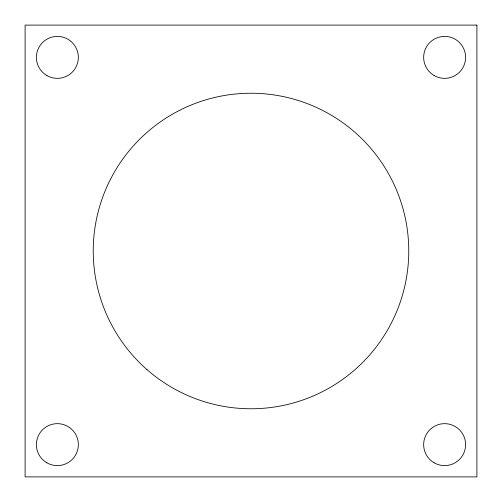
<?xml version="1.0" encoding="UTF-8"?>
<svg xmlns="http://www.w3.org/2000/svg" width="502" height="502" viewBox="0 0 502 502"><rect width="100%" height="100%" fill="white"/><g stroke="black" fill="none" stroke-linecap="round" stroke-linejoin="round"><path stroke-width="0.75" d="M476.9 25.1L25.1 25.1L25.1 476.9L476.9 476.9L476.9 25.1M46.881 75.538A20.977 20.977 0 0 0 78.35 57.372A20.977 20.977 0 0 0 46.881 39.206A20.977 20.977 0 0 0 46.881 75.538M434.142 75.538A20.977 20.977 0 0 0 465.605 57.372A20.977 20.977 0 0 0 434.142 39.206A20.977 20.977 0 0 0 434.142 75.538M434.142 462.794A20.977 20.977 0 0 0 465.605 444.628A20.977 20.977 0 0 0 434.142 426.462A20.977 20.977 0 0 0 434.142 462.794M46.881 462.794A20.977 20.977 0 0 0 78.35 444.628A20.977 20.977 0 0 0 46.881 426.462A20.977 20.977 0 0 0 46.881 462.794M147.004 369.635A157.76 157.76 0 0 0 405.735 281.748A157.76 157.76 0 0 0 200.26 101.624A157.76 157.76 0 0 0 147.004 369.635"/></g></svg>
